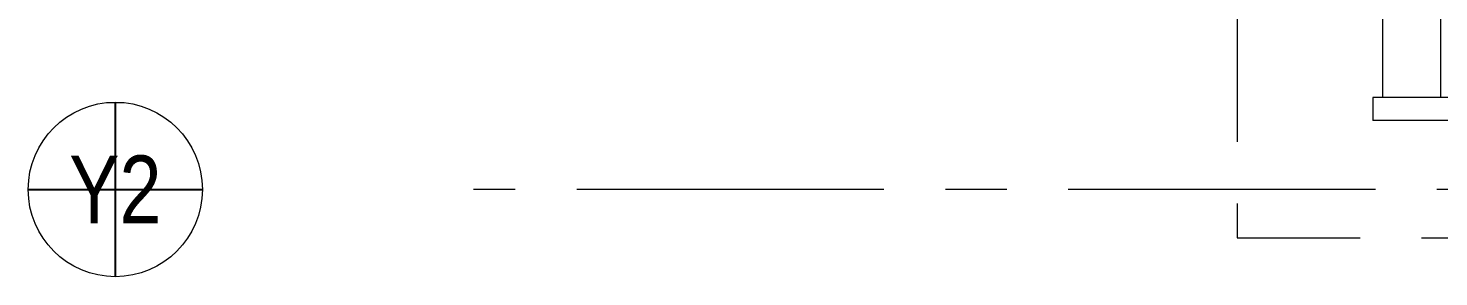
# Model space of a CAD drawing. Header units: millimetres. Extents: x -547695 to 905972, y -1055718 to 167349.
# Drawn here: x -533818 to -526528, y -905870 to -904588 of the extents above; entities that cross this region are included whole.
import ezdxf
from ezdxf.enums import TextEntityAlignment as Align
from ezdxf.xclip import XClip

# ---------------------------------------------------------------- set-up
doc = ezdxf.new("R2010")
doc.units = ezdxf.units.MM
doc.header["$XCLIPFRAME"] = 0
doc.linetypes.add('CENTER', pattern=[50.8, 31.75, -6.35, 6.35, -6.35])
doc.linetypes.add('HIDDEN', pattern=[9.525, 6.35, -3.175])
doc.layers.get('DEFPOINTS').update_dxf_attribs({"color": 1, "lineweight": 25})
for name, color, linetype, lineweight in [('A-GRID', 250, 'CENTER', 15), ('A-HEVY', 111, 'Continuous', 35), ('A-HIDD', 45, 'HIDDEN', 9), ('A-PATT', 252, 'Continuous', 9), ('A-SYMBOLS', 10, 'Continuous', 13), ('A-WALL', 12, 'Continuous', 13)]:
    doc.layers.add(name, color=color, linetype=linetype, lineweight=lineweight)
doc.styles.add('VTK_Arial_3.5 mm', font='arial.ttf', dxfattribs={"width": 0.8, "height": 3.5})

# ---------------------------------------------------------------- blocks, each defined once
blk = doc.blocks.new('*U326')
blk.add_wipeout([(4.5, 0), (4.465, -0.564), (4.359, -1.119), (4.184, -1.657), (3.943, -2.168), (3.641, -2.645), (3.28, -3.08), (2.868, -3.467), (2.411, -3.799), (1.916, -4.072), (1.391, -4.28), (0.843, -4.42), (0.283, -4.491), (-0.283, -4.491), (-0.843, -4.42), (-1.391, -4.28), (-1.916, -4.072), (-2.411, -3.799), (-2.868, -3.467), (-3.28, -3.08), (-3.641, -2.645), (-3.943, -2.168), (-4.184, -1.657), (-4.359, -1.119), (-4.465, -0.564), (-4.5, 0), (-4.465, 0.564), (-4.359, 1.119), (-4.184, 1.657), (-3.943, 2.168), (-3.641, 2.645), (-3.28, 3.08), (-2.868, 3.467), (-2.411, 3.799), (-1.916, 4.072), (-1.391, 4.28), (-0.843, 4.42), (-0.283, 4.491), (0.283, 4.491), (0.843, 4.42), (1.391, 4.28), (1.916, 4.072), (2.411, 3.799), (2.868, 3.467), (3.28, 3.08), (3.641, 2.645), (3.943, 2.168), (4.184, 1.657), (4.359, 1.119), (4.465, 0.564)])
blk.add_circle((0, 0), 4.5)
at = {"layer": 'DEFPOINTS', "color": 250}
for p, q in [((0, 4.5), (0, -4.5)), ((-4.5, 0), (4.5, 0))]:
    blk.add_line(p, q, dxfattribs=at)
at = {"color": 7, "style": 'VTK_Arial_3.5 mm', "width": 0.8}
blk.add_attdef('X12', text='', height=3.5, dxfattribs=at).set_placement((0, 0), align=Align.MIDDLE_CENTER)
blk = doc.blocks.new('Ư4RGH56YH')
at = {"layer": 'A-SYMBOLS', "xscale": 100, "yscale": 100, "zscale": 100}
blk.add_blockref('*U326', (-35225.7, -27632.3), dxfattribs=at).add_auto_attribs({'X12': 'Y2'})
blk = doc.blocks.new('ERYUJH76Y')
at = {"layer": 'A-GRID', "ltscale": 50}
blk.add_lwpolyline([(4693.8, 12928.3), (-30446.5, 12928.3)], dxfattribs=at)
blk = doc.blocks.new('egeg')
at = {"layer": 'A-PATT'}
for points in [[(1500, 720), (-50, 720)], [(-50, 600), (-50, 720)], [(1500, 720), (1500, -1020)], [(1500, 600), (-50, 600)], [(0, 600), (0, -900)], [(300, 600), (300, -900)], [(1500, -900), (-50, -900)], [(-50, -900), (-50, -1020)], [(1500, -1020), (-50, -1020)]]:
    blk.add_lwpolyline(points, dxfattribs=at)
blk = doc.blocks.new('RHRTHRHRT')
at = {"layer": 'A-WALL'}
blk.add_blockref('egeg', (-27050, -7425), dxfattribs=at)
at = {"layer": 'A-GRID'}
ref = blk.add_blockref('ERYUJH76Y', (-1300, -21728.3), dxfattribs=at)
XClip(ref).set_block_clipping_path([(-32069.3798585372, 5005.1306604635), (6367.1031573832, 26504.5361301411)])

msp = doc.modelspace()

# ---------------------------------------------------------------- block references
at = {"layer": 'A-SYMBOLS'}
msp.add_blockref('Ư4RGH56YH', (-498141.9, -877787.3), dxfattribs=at)

# ---------------------------------------------------------------- next in the draw order: linework, layer by layer
at = {"layer": 'A-HIDD', "ltscale": 100}
msp.add_lwpolyline([(-525369.1, -896919.6), (-527569.1, -896919.6), (-527569.1, -905669.6), (-525369.1, -905669.6)], dxfattribs=at)

# ---------------------------------------------------------------- next in the draw order: block references
at = {"layer": 'A-HEVY'}
msp.add_blockref('RHRTHRHRT', (-499769.1, -896619.6), dxfattribs=at)

doc.saveas('drawing.dxf')
